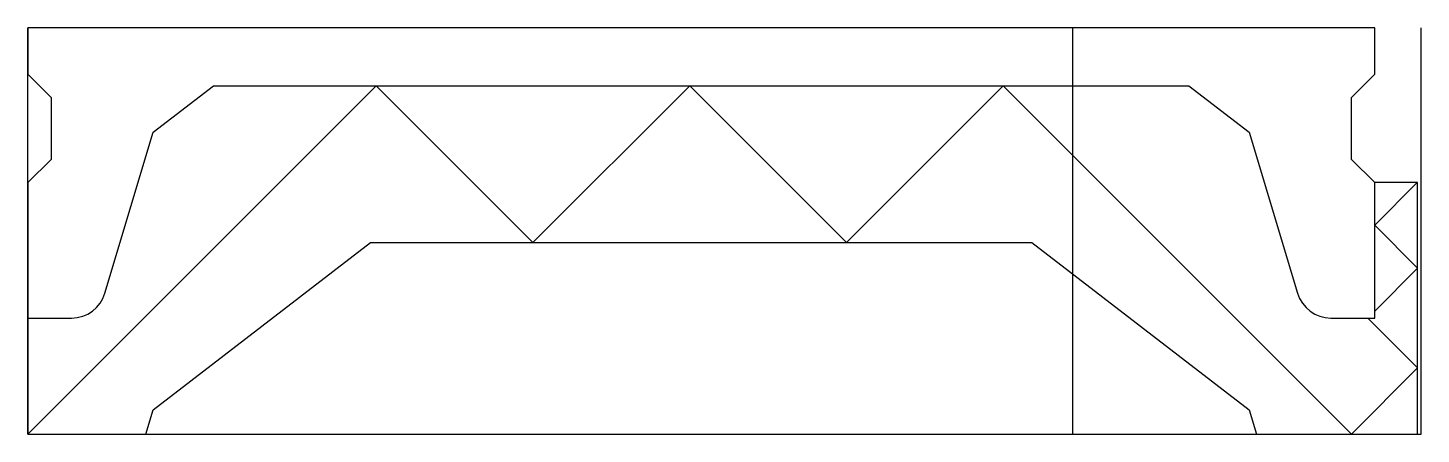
# Model space of a CAD drawing. Extents: x 0 to 1200, y 0 to 350.
import ezdxf

# ---------------------------------------------------------------- set-up
doc = ezdxf.new("R2010")
doc.units = 0
doc.layers.get('0').update_dxf_attribs({"linetype": 'CONTINUOUS'})

msp = doc.modelspace()

# ---------------------------------------------------------------- linework, layer by layer
at = {"linetype": 'CONTINUOUS'}
for p, q in [((0, 0), (0, 350)), ((1160, 350), (0, 350)), ((0, 350), (0, 310)), ((1160, 350), (0, 350)), ((0, 350), (0, 310)), ((900, 0), (900, 350)), ((1160, 310), (1160, 350)), ((1160, 310), (1160, 350)), ((1200, 0), (1200, 350)), ((0, 310), (20, 290)), ((0, 310), (20, 290)), ((0, 0), (300, 300)), ((108, 260), (160, 300)), ((160, 300), (1000, 300)), ((300, 300), (435, 165)), ((435, 165), (570, 300)), ((570, 300), (705, 165)), ((705, 165), (840, 300)), ((840, 300), (1140, 0)), ((1000, 300), (1052, 260)), ((1140, 290), (1160, 310)), ((1140, 290), (1160, 310)), ((20, 290), (20, 236.67)), ((20, 290), (20, 236.67)), ((1140, 236.67), (1140, 290)), ((1140, 236.67), (1140, 290)), ((66.41, 121.38), (108, 260)), ((1052, 260), (1093.59, 121.38)), ((20, 236.67), (0, 216.67)), ((20, 236.67), (0, 216.67)), ((1160, 216.67), (1140, 236.67)), ((1160, 216.67), (1140, 236.67)), ((0, 216.67), (0, 100)), ((0, 216.67), (0, 100)), ((1197, 216.67), (1160, 216.67)), ((1160, 180), (1196.67, 216.67)), ((1160, 100), (1160, 216.67)), ((1197, 0), (1197, 216.67)), ((1197, 143), (1160, 180)), ((108, 21), (295.2, 165)), ((295.2, 165), (864.8, 165)), ((864.8, 165), (1052, 21)), ((1160, 106), (1197, 143)), ((0, 100), (0, 0)), ((0, 100), (37.68, 100)), ((1122.32, 100), (1160, 100)), ((1197, 57), (1154, 100)), ((1140, 0), (1197, 57)), ((101.7, 0), (108, 21)), ((1052, 21), (1058.3, 0)), ((0, 0), (1200, 0)), ((0, 0), (101.7, 0)), ((1058.3, 0), (1160, 0)), ((1160, 0), (1197, 0))]:
    msp.add_line(p, q, dxfattribs=at)
for centre, start, end in [((37.68, 130), 270.0094, 343.30163), ((1122.32, 130), 196.69837, 269.9906)]:
    msp.add_arc(centre, 30, start, end, dxfattribs=at)

doc.saveas('drawing.dxf')
